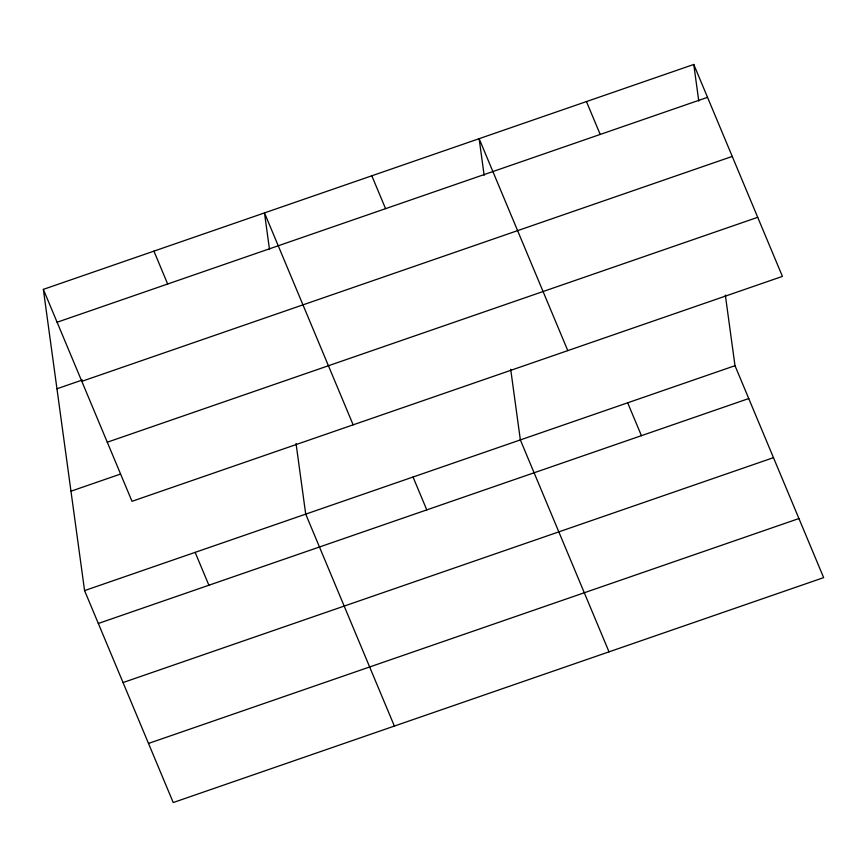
<?xml version="1.0" encoding="UTF-8"?>
<svg xmlns="http://www.w3.org/2000/svg" width="867" height="867" viewBox="0 0 867 867"><rect width="100%" height="100%" fill="white"/><g stroke="black" fill="none" stroke-linecap="round" stroke-linejoin="round"><path stroke-width="1.3" d="M43.35 289.372L693.773 64.461L782.424 276.4L132.001 501.31L43.35 289.372L84.576 590.6L173.227 802.539L823.65 577.628L734.999 365.69L725.332 295.062M57.103 322.242L707.526 97.332M56.951 388.774L82.376 379.984M81.823 381.328L732.236 156.428M107.28 442.213L757.704 217.314M70.975 491.199L120.535 474.054M84.576 590.6L734.999 365.69M98.318 623.471L748.741 398.56M123.038 682.557L773.462 457.657M148.506 743.442L798.93 518.542M586.45 101.58L600.202 134.439M627.675 402.808L641.428 435.668M567.787 350.615L479.137 138.687L484.144 175.307M609.013 651.843L520.352 439.916L510.696 369.288M371.813 175.795L385.566 208.665M413.039 477.023L426.781 509.894M353.151 424.841L264.489 212.903L269.507 249.523M394.366 726.069L305.715 514.131L296.048 443.503M153.925 251.137L167.667 284.008M195.14 552.366L208.893 585.236M693.773 64.461L698.78 101.092"/></g></svg>
